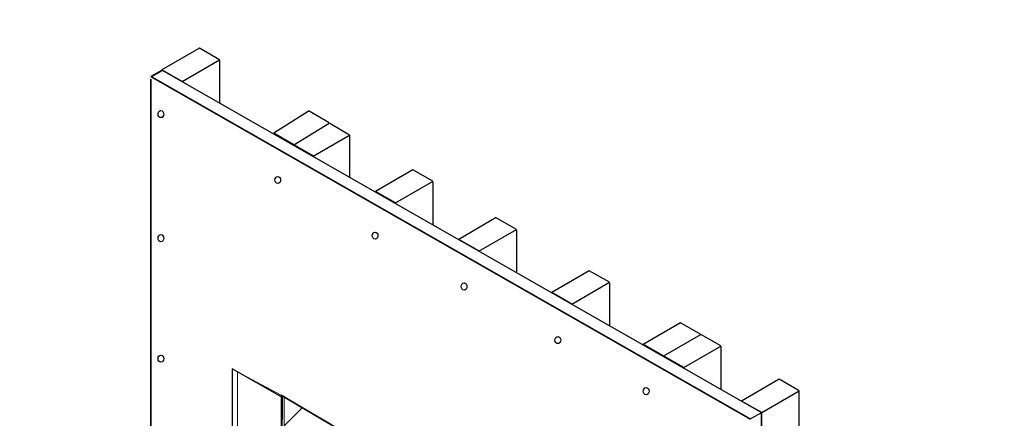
# Model space of a CAD drawing. Header units: inches. Extents: x -17.6 to 82.3, y -15.1 to 23.2.
# Drawn here: x -1.51 to 4.56, y 14.32 to 16.81 of the extents above; entities that cross this region are included whole.
import ezdxf

# ---------------------------------------------------------------- set-up
doc = ezdxf.new("R2010")
doc.units = ezdxf.units.IN
doc.header["$MEASUREMENT"] = 0
for name, color, linetype, lineweight in [('.ATI-HATCH', 7, 'Continuous', 0), ('G-ANNO-TTLB', 7, 'Continuous', 0), ('TYVEK', 7, 'Continuous', 0)]:
    doc.layers.add(name, color=color, linetype=linetype, lineweight=lineweight)
pattern_1 = [(45, (0, 0), (-7.071, 7.071), [])]

# ---------------------------------------------------------------- blocks, each defined once
blk = doc.blocks.new('Block_287')
at = {"layer": 'TYVEK', "color": 252, "lineweight": 25, "true_color": 0x848484}
for centre in [(0.0997, 15.8111), (0.7056, 15.4647), (1.2596, 15.1481), (1.843, 14.8146), (2.3926, 14.4966)]:
    blk.add_ellipse(centre, major_axis=(0, 0.0221), ratio=0.812499, dxfattribs=at)

msp = doc.modelspace()

# ---------------------------------------------------------------- hatches: boundary and pattern name
at = {"layer": 'G-ANNO-TTLB', "true_color": 0xff00ff, "transparency": 33554687}
h = msp.add_hatch(color=6, dxfattribs=at)
edge = h.paths.add_edge_path()
edge.add_spline(control_points=[(24.6253, -11.0625), (24.6253, -11.0625), (-16.0625, -11.0625), (-16.0625, -11.0625), (-16.0625, -11.0625), (-16.0625, 23.0625), (-16.0625, 23.0625), (-16.0625, 23.0625), (24.6253, 23.0625), (24.6253, 23.0625), (24.6253, 23.0625), (24.6253, -11.0625), (24.6253, -11.0625)], knot_values=[0, 0, 0, 0, 1, 1, 1, 2, 2, 2, 3, 3, 3, 4, 4, 4, 4], degree=3, periodic=0)
edge = h.paths.add_edge_path()
edge.add_spline(control_points=[(-15.9375, 22.9375), (-15.9375, 22.9375), (-15.9375, -10.9375), (-15.9375, -10.9375), (-15.9375, -10.9375), (24.5003, -10.9375), (24.5003, -10.9375), (24.5003, -10.9375), (24.5003, 22.9375), (24.5003, 22.9375), (24.5003, 22.9375), (-15.9375, 22.9375), (-15.9375, 22.9375)], knot_values=[0, 0, 0, 0, 1, 1, 1, 2, 2, 2, 3, 3, 3, 4, 4, 4, 4], degree=3, periodic=0)
edge.add_line((-15.9375, 22.9375), (-15.9375, 22.9375))
at = {"layer": 'TYVEK', "true_color": 0x000000, "transparency": 33554687}
h = msp.add_hatch(dxfattribs=at)
h.set_pattern_fill('_U', color=18, scale=10, angle=44.99999, style=2, pattern_type=0)
h.set_pattern_definition(pattern_1)
h.paths.add_polyline_path([(0.1234, 11.2764), (-0.1588, 11.4453), (-0.1514, 14.6177), (0.1218, 14.4723)])
h = msp.add_hatch(dxfattribs=at)
h.set_pattern_fill('_U', color=18, scale=10, angle=44.99999, style=2, pattern_type=0)
h.set_pattern_definition(pattern_1)
h.paths.add_polyline_path([(0.4213, 11.449), (0.1322, 11.2838), (0.1389, 14.4619), (0.4237, 14.2951)])

# ---------------------------------------------------------------- linework, layer by layer
at = {"layer": '.ATI-HATCH'}
msp.add_lwpolyline([(0.1209, 14.4574)], dxfattribs=at)
at = {"layer": 'G-ANNO-TTLB'}
for points in [[(24.6253, -11.0625), (24.6253, -11.0625), (-16.0625, -11.0625), (-16.0625, -11.0625), (-16.0625, -11.0625), (-16.0625, 23.0625), (-16.0625, 23.0625), (-16.0625, 23.0625), (24.6253, 23.0625), (24.6253, 23.0625), (24.6253, 23.0625), (24.6253, -11.0625), (24.6253, -11.0625)], [(-15.9375, 22.9375), (-15.9375, 22.9375), (-15.9375, -10.9375), (-15.9375, -10.9375), (-15.9375, -10.9375), (24.5003, -10.9375), (24.5003, -10.9375), (24.5003, -10.9375), (24.5003, 22.9375), (24.5003, 22.9375), (24.5003, 22.9375), (-15.9375, 22.9375), (-15.9375, 22.9375)]]:
    msp.add_open_spline(points, degree=3, knots=[0, 0, 0, 0, 1, 1, 1, 2, 2, 2, 3, 3, 3, 4, 4, 4, 4], dxfattribs=at)
at = {"layer": 'TYVEK', "color": 33, "lineweight": 25, "true_color": 0xcc9966}
for p, q in [((-0.3878, 16.6305), (-0.6211, 16.4955)), ((-0.2624, 16.5588), (-0.3874, 16.6305)), ((-0.4961, 16.4241), (-0.2624, 16.5591)), ((-0.2624, 16.5588), (-0.2624, 16.2907)), ((-0.4961, 16.4239), (-0.6211, 16.4955)), ((0.2957, 16.2405), (0.075, 16.102)), ((0.4203, 16.1665), (0.2953, 16.2381)), ((0.2, 16.0303), (0.4202, 16.1654)), ((0.5464, 16.0899), (0.4239, 16.1631)), ((0.2, 16.0303), (0.075, 16.102)), ((0.319, 15.9587), (0.5464, 16.0899)), ((0.5464, 16.089), (0.5464, 15.8291)), ((0.325, 15.9587), (0.2, 16.0303)), ((0.9405, 15.8744), (0.7072, 15.7394)), ((1.0657, 15.8027), (0.9407, 15.8744)), ((0.8322, 15.6677), (1.066, 15.8027)), ((1.0657, 15.8003), (1.0657, 15.5346)), ((0.8322, 15.6677), (0.7072, 15.7394)), ((1.4601, 15.5764), (1.2268, 15.4415)), ((1.585, 15.5031), (1.4601, 15.5747)), ((1.3518, 15.3681), (1.5856, 15.5031)), ((1.5856, 15.5004), (1.5856, 15.2387)), ((1.3518, 15.3698), (1.2268, 15.4415)), ((2.039, 15.2457), (1.8057, 15.1107)), ((2.164, 15.174), (2.039, 15.2457)), ((1.9307, 15.039), (2.1645, 15.174)), ((2.164, 15.1717), (2.164, 14.9055)), ((1.9307, 15.039), (1.8057, 15.1107)), ((2.607, 14.9217), (2.3738, 14.7868)), ((2.858, 14.7785), (2.7325, 14.8502)), ((2.5012, 14.7151), (2.3762, 14.7868)), ((2.6273, 14.6436), (2.858, 14.777)), ((2.858, 14.777), (2.858, 14.5108)), ((2.6273, 14.6436), (2.5023, 14.7152)), ((3.2204, 14.5704), (2.9871, 14.4354)), ((3.3459, 14.4987), (3.2204, 14.5704)), ((3.1121, 14.3638), (3.3459, 14.4987)), ((3.3494, 8.6045), (3.3459, 14.4964)), ((2.9871, 14.4354), (2.9871, 14.4351)), ((3.1121, 14.3638), (2.9871, 14.4354))]:
    msp.add_line(p, q, dxfattribs=at)
at = {"layer": 'TYVEK', "color": 2, "lineweight": 25, "true_color": 0xffff00}
for p, q in [((-0.6235, 16.4926), (-0.6903, 16.4539)), ((3.1121, 14.3625), (-0.6211, 16.4942)), ((-0.6233, 16.489), (-0.6901, 16.4503)), ((-0.6226, 16.4891), (-0.6858, 16.453)), ((3.1099, 14.3625), (3.0431, 14.3238))]:
    msp.add_line(p, q, dxfattribs=at)
at = {"layer": 'TYVEK', "color": 2, "lineweight": 35, "true_color": 0xffff00}
for p, q in [((3.0429, 14.3222), (-0.6903, 16.4539)), ((-0.6901, 16.4389), (-0.6901, 10.5745)), ((0.1218, 14.4723), (2.1947, 13.2476)), ((3.1099, 8.4633), (3.1099, 14.3572))]:
    msp.add_line(p, q, dxfattribs=at)
at = {"layer": 'TYVEK', "color": 191, "lineweight": 25, "true_color": 0xbf7fff}
for p, q in [((-0.1833, 14.636), (-0.1833, 11.4576)), ((0.1283, 14.4574), (-0.1833, 14.636)), ((0.124, 11.2778), (0.1283, 14.4574))]:
    msp.add_line(p, q, dxfattribs=at)
at = {"layer": 'TYVEK', "color": 33, "lineweight": 25, "true_color": 0xcc9966}
msp.add_lwpolyline([(2.4987, 14.7151), (2.7325, 14.8501), (2.6075, 14.9217)], dxfattribs=at)
at = {"layer": 'TYVEK'}
msp.add_lwpolyline([(0.1234, 11.2764), (-0.1588, 11.4453), (-0.1514, 14.6177), (0.1218, 14.4723)], close=True, dxfattribs=at)
msp.add_lwpolyline([(0.4213, 11.449), (0.1322, 11.2838), (0.1389, 14.4619), (0.4237, 14.2951)], dxfattribs=at)
at = {"layer": 'TYVEK', "color": 252, "lineweight": 25, "true_color": 0x848484}
for centre in [(-0.6277, 16.2208), (-0.6277, 15.4487), (-0.6277, 14.6987)]:
    msp.add_ellipse(centre, major_axis=(0, 0.0221), ratio=0.812499, dxfattribs=at)

# ---------------------------------------------------------------- block references
at = {"layer": 'TYVEK'}
msp.add_blockref('Block_287', (0, 0), dxfattribs=at)

doc.saveas('drawing.dxf')
